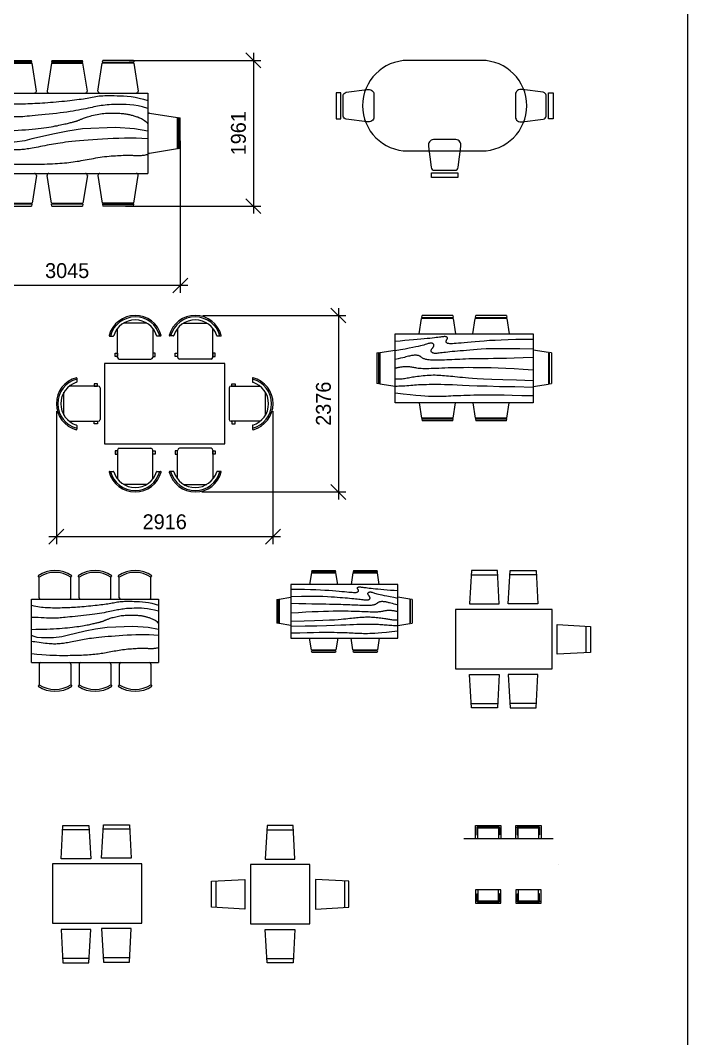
# Model space of a CAD drawing. Header units: millimetres. Extents: x 3103 to 179340, y -10977 to 70536.
# Drawn here: x 52742 to 61722, y 31277 to 44989 of the extents above; entities that cross this region are included whole.
import ezdxf

# ---------------------------------------------------------------- set-up
doc = ezdxf.new("R2010")
doc.units = ezdxf.units.MM
doc.header["$LTSCALE"] = 0.5
doc.layers.add('MEBEL', color=1, linetype='Continuous')
doc.styles.add('WROMLATS', font='wromlats.shx', dxfattribs={"bigfont": 'bigfont.shx'})
doc.dimstyles.new('juka', dxfattribs={"dimscale": 100, "dimtxt": 2, "dimasz": 2, "dimexe": 1, "dimexo": 1, "dimgap": 1, "dimtad": 1, "dimtoh": 1, "dimdec": 0, "dimzin": 0, "dimdsep": 46, "dimtxsty": 'WROMLATS', "dimblk": 'OBLIQUE', "dimcen": -3, "dimdle": 1, "dimclrd": 256, "dimclre": 256, "dimclrt": 256, "dimadec": 0, "dimazin": 0, "dimtfac": 1, "dimtdec": 0, "dimtix": 1, "dimtmove": 2, "dimatfit": 3, "dimldrblk": 'ORIGIN2', "dimfxl": 1, "dimtvp": 2.5, "dimtolj": 1, "dimtzin": 0, "dimarcsym": 0})

# ---------------------------------------------------------------- blocks, each defined once
blk = doc.blocks.new('Dining Set - 36 x 72 in.')
at = {"layer": 'MEBEL', "linetype": 'Continuous'}
for p, q in [((-22, 27.5), (-22.1562, 26.50042)), ((-22, 27.5), (-6, 27.5)), ((-5.8437, 26.49966), (-6, 27.5)), ((6, 27.5), (5.8438, 26.50042)), ((6, 27.5), (22, 27.5)), ((22.1563, 26.49966), (22, 27.5)), ((-22.2343, 26.00059), (-23.4847, 17.99762)), ((-22.2304, 26), (-5.7608, 26)), ((-5.8416, 26.5), (-22.1534, 26.5)), ((-4.5152, 17.99762), (-5.7655, 25.99926)), ((5.7657, 26.00059), (4.5153, 17.99762)), ((5.7696, 26), (22.2392, 26)), ((22.1584, 26.5), (5.8466, 26.5)), ((23.4848, 17.99762), (22.2345, 25.99926)), ((36, 18), (-36, 18)), ((-36, 18), (-36, -18)), ((36, -18), (36, 18)), ((-45.5, 8), (-44.5004, 8.15617)), ((-45.5, 8), (-45.5, -8)), ((-44.5, -8.15843), (-44.5, 8.15338)), ((-44.0006, 8.23428), (-35.9976, 9.48474)), ((-44, 8.23041), (-44, -8.23915)), ((44.0006, 8.23428), (35.9976, 9.48474)), ((44, 8.23041), (44, -8.23915)), ((44.5, -8.15843), (44.5, 8.15338)), ((45.5, 8), (44.5005, 8.15617)), ((45.5, 8), (45.5, -8)), ((-44.4997, -8.15631), (-45.5, -8)), ((-35.9976, -9.48476), (-43.9993, -8.2345)), ((35.9976, -9.48476), (43.9993, -8.2345)), ((44.4997, -8.15631), (45.5, -8)), ((-36, -18), (36, -18)), ((-22.2343, -26.0006), (-23.4847, -17.99762)), ((-4.5152, -17.99762), (-5.7655, -25.99928)), ((5.7657, -26.0006), (4.5153, -17.99762)), ((23.4848, -17.99762), (22.2345, -25.99928)), ((-22.2304, -26), (-5.7608, -26)), ((-22, -27.5), (-22.1562, -26.50044)), ((-5.8416, -26.5), (-22.1534, -26.5)), ((-5.8437, -26.49967), (-6, -27.5)), ((5.7696, -26), (22.2392, -26)), ((6, -27.5), (5.8438, -26.50044)), ((22.1584, -26.5), (5.8466, -26.5)), ((22.1563, -26.49967), (22, -27.5)), ((-22, -27.5), (-6, -27.5)), ((6, -27.5), (22, -27.5))]:
    blk.add_line(p, q, dxfattribs=at)
for points in [[(-36, 15), (-31.1772, 14.97754), (-26.8079, 14.91406), (-22.8538, 14.81543), (-19.276, 14.6875), (-16.0362, 14.53613), (-13.0957, 14.36718), (-10.4159, 14.18652), (-7.9583, 14), (-5.6904, 13.81315), (-3.6035, 13.63021), (-1.6954, 13.45508), (0.0365, 13.29166), (1.5945, 13.14388), (2.9811, 13.01562), (4.1988, 12.9108), (5.25, 12.83333), (6.1393, 12.78613), (6.8802, 12.76823), (7.4883, 12.77767), (7.9792, 12.8125), (8.3685, 12.87077), (8.6719, 12.95052), (8.9049, 13.0498), (9.0833, 13.16666), (9.2205, 13.29899), (9.3216, 13.44401), (9.3895, 13.59879), (9.4271, 13.76041), (9.4373, 13.92594), (9.4232, 14.09245), (9.3875, 14.257), (9.3333, 14.41666), (9.2638, 14.56917), (9.1836, 14.71484), (9.0975, 14.85465), (9.0104, 14.98958), (8.9272, 15.1206), (8.8529, 15.2487), (8.7922, 15.37483), (8.75, 15.5), (8.7305, 15.62467), (8.7344, 15.74739), (8.7617, 15.86621), (8.8125, 15.97916), (8.8867, 16.08431), (8.9844, 16.17968), (9.1055, 16.26334), (9.25, 16.33333), (9.4189, 16.38802), (9.6172, 16.42708), (9.8506, 16.45052), (10.125, 16.45833), (10.4463, 16.45052), (10.8203, 16.42708), (11.2529, 16.38802), (11.75, 16.33333), (12.3184, 16.26318), (12.9694, 16.17838), (13.7151, 16.07991), (14.5677, 15.96875), (15.5395, 15.84586), (16.6426, 15.71224), (17.8893, 15.56884), (19.2917, 15.41666), (20.859, 15.25667), (22.5879, 15.08984), (24.4721, 14.91715), (26.5052, 14.73958), (28.6809, 14.5581), (30.9929, 14.3737), (33.4347, 14.18733), (36, 14)], [(-36, 10), (-28.9766, 10.14274), (-23.1725, 10.20442), (-18.4241, 10.19775), (-14.5677, 10.13541), (-11.4399, 10.03011), (-8.877, 9.89453), (-6.7154, 9.74137), (-4.7917, 9.58333), (-2.9698, 9.43082), (-1.2246, 9.28515), (0.4415, 9.14534), (2.026, 9.01041), (3.5266, 8.87939), (4.9408, 8.7513), (6.266, 8.62516), (7.5, 8.5), (8.6411, 8.37549), (9.6914, 8.2539), (10.6538, 8.13818), (11.5312, 8.03125), (12.3267, 7.93603), (13.043, 7.85547), (13.6831, 7.79248), (14.25, 7.75), (14.7471, 7.7303), (15.1797, 7.73307), (15.5537, 7.75732), (15.875, 7.80208), (16.1494, 7.86637), (16.3828, 7.94922), (16.5811, 8.04964), (16.75, 8.16666), (16.8944, 8.29915), (17.0143, 8.44531), (17.1089, 8.60319), (17.1771, 8.77083), (17.218, 8.94629), (17.2305, 9.1276), (17.2137, 9.31282), (17.1667, 9.5), (17.0895, 9.6875), (16.987, 9.875), (16.8649, 10.0625), (16.7292, 10.25), (16.5856, 10.4375), (16.4401, 10.625), (16.2985, 10.8125), (16.1667, 11), (16.05, 11.18733), (15.9518, 11.3737), (15.8752, 11.5581), (15.8229, 11.73958), (15.798, 11.91715), (15.8034, 12.08984), (15.842, 12.25667), (15.9167, 12.41666), (16.0295, 12.56836), (16.1784, 12.70833), (16.3605, 12.83268), (16.5729, 12.9375), (16.8127, 13.01888), (17.0768, 13.07291), (17.3625, 13.0957), (17.6667, 13.08333), (17.9894, 13.03312), (18.3418, 12.94726), (18.7382, 12.82918), (19.1927, 12.68229), (19.7195, 12.51001), (20.3327, 12.31575), (21.0465, 12.10294), (21.875, 11.875), (22.8357, 11.63354), (23.959, 11.37304), (25.2786, 11.08618), (26.8282, 10.76562), (28.6414, 10.40405), (30.752, 9.99414), (33.1936, 9.52856), (36, 9)], [(-36, 5.5), (-30.7157, 5.3348), (-26.069, 5.20963), (-21.9946, 5.11767), (-18.4271, 5.05208), (-15.3009, 5.00602), (-12.5508, 4.97265), (-10.1112, 4.94515), (-7.9167, 4.91666), (-5.909, 4.88167), (-4.0586, 4.83984), (-2.3429, 4.79215), (-0.7396, 4.73958), (0.7739, 4.6831), (2.22, 4.6237), (3.6213, 4.56233), (5, 4.5), (6.373, 4.43782), (7.7344, 4.3776), (9.0723, 4.32129), (10.375, 4.27083), (11.6309, 4.22819), (12.8281, 4.19531), (13.9551, 4.17415), (15, 4.16666), (15.954, 4.17448), (16.819, 4.19791), (17.6001, 4.23698), (18.3021, 4.29166), (18.9299, 4.36198), (19.4883, 4.44791), (19.9823, 4.54948), (20.4167, 4.66666), (20.7969, 4.79899), (21.1302, 4.94401), (21.4245, 5.09879), (21.6875, 5.26041), (21.9271, 5.42594), (22.1511, 5.59245), (22.3672, 5.757), (22.5834, 5.91666), (22.8065, 6.06868), (23.0404, 6.21093), (23.2879, 6.34147), (23.5521, 6.45833), (23.8358, 6.55957), (24.142, 6.64323), (24.4735, 6.70735), (24.8334, 6.75), (25.2235, 6.76969), (25.642, 6.76692), (26.0858, 6.74267), (26.5521, 6.69791), (27.0379, 6.63362), (27.5404, 6.55078), (28.0565, 6.45036), (28.5834, 6.33333), (29.1242, 6.19987), (29.7071, 6.04687), (30.3661, 5.87044), (31.1354, 5.66666), (32.0493, 5.43164), (33.142, 5.16146), (34.4475, 4.85221), (36, 4.5)], [(-36, -1), (-30.7915, -0.6591), (-26.0195, -0.38216), (-21.6519, -0.16284), (-17.6563, 0.00521), (-14.0005, 0.12833), (-10.6523, 0.21289), (-7.5796, 0.26522), (-4.75, 0.29166), (-2.134, 0.29793), (0.2878, 0.28711), (2.5317, 0.26163), (4.6146, 0.22396), (6.5529, 0.17651), (8.3633, 0.12174), (10.0623, 0.06209), (11.6667, 0), (13.1899, -0.06201), (14.6341, -0.1211), (15.9982, -0.17432), (17.2813, -0.21875), (18.4823, -0.25147), (19.6003, -0.26953), (20.6343, -0.27002), (21.5834, -0.25), (22.4481, -0.20768), (23.2357, -0.14584), (23.9549, -0.06836), (24.6146, 0.02083), (25.2235, 0.11784), (25.7904, 0.21875), (26.3241, 0.31966), (26.8334, 0.41666), (27.3265, 0.50618), (27.8099, 0.58593), (28.2894, 0.65397), (28.7709, 0.70833), (29.2601, 0.74707), (29.763, 0.76823), (30.2855, 0.76985), (30.8334, 0.75), (31.4088, 0.70784), (31.9994, 0.64713), (32.589, 0.57275), (33.1615, 0.48958), (33.7008, 0.4025), (34.1908, 0.3164), (34.6153, 0.23616), (34.9584, 0.16666), (35.2099, 0.11165), (35.3848, 0.07031), (35.504, 0.04069), (35.5886, 0.02083), (35.6594, 0.00879), (35.7377, 0.0026), (35.8442, 0.00032), (36, 0)], [(-36, -6.5), (-27.1843, -6.31267), (-20.084, -6.1263), (-14.469, -5.9419), (-10.1094, -5.76042), (-6.7752, -5.58285), (-4.2363, -5.41016), (-2.2629, -5.24333), (-0.625, -5.08334), (0.8708, -4.93099), (2.2715, -4.78646), (3.5872, -4.64974), (4.8281, -4.52084), (6.0046, -4.39974), (7.127, -4.28646), (8.2053, -4.18099), (9.25, -4.08334), (10.2705, -3.99382), (11.2734, -3.91407), (12.2647, -3.84603), (13.25, -3.79167), (14.2354, -3.75293), (15.2266, -3.73177), (16.2295, -3.73015), (17.25, -3.75), (18.2912, -3.79248), (19.3451, -3.85547), (20.4009, -3.93604), (21.4479, -4.03125), (22.4754, -4.13819), (23.4727, -4.25391), (24.4289, -4.37549), (25.3334, -4.5), (26.1785, -4.62492), (26.9694, -4.74935), (27.7145, -4.87281), (28.4219, -4.99479), (29.1, -5.11483), (29.7572, -5.23242), (30.4016, -5.34709), (31.0417, -5.45834), (31.6837, -5.56437), (32.3262, -5.65821), (32.9658, -5.73153), (33.599, -5.77604), (34.2224, -5.78345), (34.8327, -5.74545), (35.4264, -5.65373), (36, -5.5)], [(-36, -10), (-26.4022, -9.81299), (-18.4675, -9.62891), (-11.9839, -9.45069), (-6.7396, -9.28125), (-2.5226, -9.12354), (0.8789, -8.98047), (3.6769, -8.85498), (6.0833, -8.75), (8.2767, -8.66765), (10.3021, -8.60677), (12.1712, -8.56543), (13.8958, -8.54167), (15.4876, -8.53353), (16.9583, -8.53907), (18.3197, -8.55632), (19.5834, -8.58334), (20.7616, -8.61841), (21.8685, -8.66081), (22.9188, -8.71004), (23.9271, -8.76563), (24.9081, -8.82707), (25.8763, -8.89388), (26.8465, -8.96558), (27.8334, -9.04167), (28.8474, -9.12118), (29.8828, -9.20117), (30.93, -9.27824), (31.9792, -9.34896), (33.0205, -9.40991), (34.0443, -9.45768), (35.0407, -9.48885), (36, -9.5)], [(-36, -14.5), (-30.0881, -14.33513), (-25.0332, -14.21224), (-20.7312, -14.12647), (-17.0781, -14.07292), (-13.97, -14.04671), (-11.3027, -14.04297), (-8.9724, -14.05681), (-6.875, -14.08334), (-4.9224, -14.11833), (-3.0905, -14.16016), (-1.3709, -14.20785), (0.2448, -14.26042), (1.7647, -14.3169), (3.1973, -14.3763), (4.5507, -14.43767), (5.8333, -14.5), (7.0554, -14.5621), (8.235, -14.62175), (9.3922, -14.67652), (10.5469, -14.72396), (11.7192, -14.76164), (12.929, -14.78711), (14.1965, -14.79794), (15.5417, -14.79167), (16.9933, -14.76424), (18.6152, -14.70508), (20.4804, -14.60197), (22.6615, -14.44271), (25.2312, -14.21509), (28.2624, -13.9069), (31.8277, -13.50594), (36, -13)]]:
    blk.add_lwpolyline(points, dxfattribs=at)
blk = doc.blocks.new('OZ1385')
at = {"layer": 'MEBEL'}
for p, q in [((215, 866), (565, 866)), ((1085, 866), (735, 866)), ((1759, -179), (1759, 171)), ((215, -866), (565, -866)), ((1085, -866), (735, -866))]:
    blk.add_line(p, q, dxfattribs=at)
for points in [[(590, 474), (565, 924), (215, 924), (190, 474)], [(710, 474), (735, 924), (1085, 924), (1110, 474)], [(1300, -400), (1300, 400), (0, 400), (0, -400)], [(1367, 196), (1817, 171), (1817, -179), (1367, -204)], [(590, -474), (565, -924), (215, -924), (190, -474)], [(710, -474), (735, -924), (1085, -924), (1110, -474)]]:
    blk.add_lwpolyline(points, close=True, dxfattribs=at)
blk = doc.blocks.new('OZ8124')
at = {"layer": 'MEBEL'}
for p, q in [((-866, -165), (-866, -515)), ((866, -165), (866, -515)), ((-856, -710), (-856, -1060)), ((876, -710), (876, -1060))]:
    blk.add_line(p, q, dxfattribs=at)
for points in [[(-400, -1200), (400, -1200), (400, 0), (-400, 0)], [(-474, -540), (-924, -515), (-924, -165), (-474, -140)], [(474, -540), (924, -515), (924, -165), (474, -140)], [(-464, -1085), (-914, -1060), (-914, -710), (-464, -685)], [(484, -1085), (934, -1060), (934, -710), (484, -685)]]:
    blk.add_lwpolyline(points, close=True, dxfattribs=at)
blk = doc.blocks.new('OZ884')
at = {"layer": 'MEBEL'}
for p, q in [((-150, 886), (200, 886)), ((-841, 195), (-841, -155)), ((891, 195), (891, -155)), ((-150, -846), (200, -846))]:
    blk.add_line(p, q, dxfattribs=at)
for points in [[(225, 494), (200, 944), (-150, 944), (-175, 494)], [(-375, -380), (425, -380), (425, 420), (-375, 420)], [(-449, -180), (-899, -155), (-899, 195), (-449, 220)], [(499, -180), (949, -155), (949, 195), (499, 220)], [(225, -453), (200, -903), (-150, -903), (-175, -453)]]:
    blk.add_lwpolyline(points, close=True, dxfattribs=at)
blk = doc.blocks.new('ms_04')
at = {"layer": 'MEBEL', "linetype": 'Continuous', "lineweight": 0}
for p, q in [((631, 981), (627, 955)), ((631, 981), (1044, 981)), ((1048, 955), (1044, 981)), ((1316, 981), (1312, 955)), ((1316, 981), (1729, 981)), ((1733, 955), (1729, 981)), ((1997, 955), (2001, 981)), ((2414, 981), (2001, 981)), ((2414, 981), (2418, 955)), ((625, 942), (567, 568)), ((625, 942), (1050, 942)), ((1048, 955), (627, 955)), ((1109, 568), (1050, 942)), ((1310, 942), (1252, 568)), ((1310, 942), (1735, 942)), ((1733, 955), (1312, 955)), ((1794, 568), (1735, 942)), ((1936, 568), (1995, 942)), ((2420, 942), (1995, 942)), ((1997, 955), (2418, 955)), ((2420, 942), (2478, 568)), ((26, 210), (0, 206)), ((0, -206), (0, 206)), ((26, 211), (26, -210)), ((413, 271), (39, 213)), ((39, -212), (39, 213)), ((2632, 271), (3006, 213)), ((3006, -212), (3006, 213)), ((3019, 211), (3019, -210)), ((3019, 210), (3045, 206)), ((3045, -206), (3045, 206)), ((0, -206), (26, -210)), ((39, -212), (413, -271)), ((3006, -212), (2632, -271)), ((3045, -206), (3019, -210)), ((439, -542), (2606, -542)), ((625, -942), (567, -568)), ((1109, -568), (1050, -942)), ((1310, -942), (1252, -568)), ((1794, -568), (1735, -942)), ((1936, -568), (1995, -942)), ((2420, -942), (2478, -568)), ((625, -942), (1050, -942)), ((1048, -955), (627, -955)), ((631, -981), (627, -955)), ((1048, -955), (1044, -981)), ((1310, -942), (1735, -942)), ((1733, -955), (1312, -955)), ((1316, -981), (1312, -955)), ((1733, -955), (1729, -981)), ((2420, -942), (1995, -942)), ((1997, -955), (2418, -955)), ((1997, -955), (2001, -981)), ((2414, -981), (2418, -955)), ((631, -981), (1044, -981)), ((1316, -981), (1729, -981)), ((2414, -981), (2001, -981))]:
    blk.add_line(p, q, dxfattribs=at)
for points in [[(439, -542), (439, 542), (2606, 542), (2606, -542)], [(439, 439), (475, 430), (509, 423), (543, 417), (575, 412), (607, 408), (638, 405), (669, 403), (700, 401), (732, 399), (764, 398), (797, 398), (830, 397), (863, 397), (895, 397), (928, 398), (960, 398), (993, 399), (1025, 400), (1057, 402), (1089, 403), (1122, 405), (1155, 407), (1189, 409), (1224, 411), (1261, 414), (1298, 417), (1336, 420), (1374, 424), (1412, 427), (1450, 431), (1487, 434), (1523, 438), (1557, 442), (1591, 445), (1623, 449), (1654, 453), (1684, 457), (1712, 461), (1740, 465), (1766, 469), (1791, 474), (1815, 479), (1838, 483), (1861, 488), (1884, 492), (1907, 496), (1930, 499), (1953, 502), (1977, 504), (2002, 506), (2028, 507), (2056, 508), (2086, 508), (2119, 508), (2155, 507), (2194, 506), (2236, 505), (2282, 502), (2331, 499), (2383, 493), (2436, 485), (2492, 473), (2549, 458), (2606, 439)], [(2606, 335), (2538, 354), (2476, 367), (2418, 377), (2364, 383), (2315, 387), (2270, 388), (2228, 389), (2189, 388), (2154, 386), (2120, 385), (2089, 383), (2060, 381), (2032, 378), (2006, 375), (1980, 372), (1956, 368), (1931, 364), (1907, 359), (1882, 354), (1857, 348), (1831, 343), (1804, 337), (1775, 331), (1744, 325), (1712, 318), (1677, 312), (1640, 305), (1601, 299), (1561, 293), (1518, 286), (1473, 280), (1426, 274), (1378, 268), (1328, 263), (1278, 257), (1228, 252), (1180, 247), (1134, 243), (1090, 239), (1050, 235), (1014, 231), (982, 228), (952, 225), (924, 223), (896, 221), (868, 220), (839, 219), (807, 219), (773, 219), (736, 220), (695, 221), (651, 223), (603, 225), (552, 227), (497, 230), (439, 232)], [(439, 26), (509, 27), (576, 29), (640, 31), (699, 33), (756, 36), (811, 38), (862, 41), (912, 44), (960, 48), (1007, 52), (1051, 56), (1094, 60), (1134, 64), (1173, 69), (1209, 73), (1244, 78), (1276, 83), (1306, 88), (1335, 93), (1361, 98), (1386, 102), (1409, 107), (1432, 112), (1452, 116), (1472, 121), (1491, 125), (1509, 129), (1525, 133), (1541, 136), (1556, 140), (1569, 143), (1582, 146), (1593, 149), (1603, 152), (1613, 154), (1622, 157), (1630, 159), (1638, 162), (1646, 164), (1654, 167), (1661, 169), (1668, 172), (1676, 175), (1683, 178), (1691, 181), (1699, 184), (1707, 188), (1715, 191), (1724, 195), (1734, 199), (1744, 203), (1756, 208), (1768, 212), (1782, 217), (1798, 222), (1815, 227), (1834, 232), (1855, 237), (1877, 243), (1900, 248), (1924, 253), (1947, 257), (1971, 261), (1994, 264), (2016, 267), (2038, 269), (2059, 270), (2080, 271), (2100, 272), (2119, 272), (2139, 272), (2158, 271), (2177, 271), (2195, 270), (2213, 270), (2231, 269), (2248, 268), (2265, 267), (2281, 265), (2296, 263), (2310, 261), (2324, 259), (2337, 257), (2349, 254), (2362, 251), (2373, 248), (2385, 245), (2397, 242), (2409, 238), (2421, 235), (2434, 231), (2446, 227), (2459, 223), (2472, 219), (2485, 214), (2498, 209), (2511, 204), (2524, 198), (2538, 191), (2551, 182), (2565, 172), (2579, 160), (2593, 146), (2606, 129)], [(2606, 26), (2429, 59), (2171, 77), (1727, 59), (1531, 30), (1351, -6), (1048, -77), (953, -101), (813, -118), (672, -118), (611, -118), (532, -112), (482, -95), (439, -77)], [(2606, -77), (2527, -72), (2449, -68), (2370, -67), (2293, -67), (2217, -69), (2143, -72), (2071, -75), (2000, -79), (1932, -84), (1867, -88), (1804, -93), (1745, -98), (1689, -103), (1636, -108), (1587, -112), (1542, -117), (1501, -122), (1464, -127), (1430, -132), (1398, -136), (1368, -141), (1339, -146), (1310, -151), (1281, -157), (1252, -162), (1222, -168), (1192, -174), (1162, -180), (1133, -186), (1105, -191), (1078, -196), (1052, -201), (1028, -205), (1006, -209), (986, -212), (966, -215), (948, -217), (929, -219), (911, -221), (893, -222), (875, -223), (855, -223), (835, -224), (814, -223), (790, -222), (765, -221), (737, -219), (707, -216), (674, -212), (638, -208), (602, -203), (565, -198), (530, -193), (496, -189), (465, -184), (439, -181)], [(439, -387), (530, -396), (612, -403), (685, -408), (751, -412), (812, -415), (867, -416), (918, -417), (966, -418), (1012, -418), (1056, -417), (1099, -417), (1140, -417), (1179, -416), (1218, -415), (1255, -414), (1291, -412), (1326, -411), (1360, -409), (1393, -407), (1425, -405), (1456, -402), (1487, -400), (1517, -397), (1546, -393), (1574, -390), (1602, -386), (1630, -382), (1657, -378), (1684, -374), (1711, -369), (1738, -364), (1765, -359), (1792, -354), (1820, -348), (1848, -343), (1877, -338), (1906, -332), (1935, -327), (1965, -323), (1995, -318), (2025, -315), (2056, -311), (2086, -308), (2116, -306), (2145, -303), (2174, -302), (2201, -300), (2227, -299), (2251, -298), (2274, -297), (2296, -297), (2316, -296), (2335, -296), (2354, -296), (2371, -296), (2387, -297), (2402, -297), (2417, -298), (2431, -298), (2445, -299), (2458, -299), (2471, -299), (2484, -299), (2496, -299), (2509, -299), (2522, -298), (2535, -297), (2548, -296), (2562, -294), (2576, -291), (2591, -288), (2606, -284)]]:
    blk.add_lwpolyline(points, dxfattribs=at)
for centre, start, end in [((593, 568), 180, 270), ((1083, 568), 270, 0), ((1277, 568), 180, 270), ((1768, 568), 270, 0), ((1962, 568), 180, 270), ((2453, 568), 270, 0), ((413, 245), 0, 90), ((2632, 245), 90, 180), ((413, -245), 270, 0), ((2632, -245), 180, 270), ((593, -568), 90, 180), ((1083, -568), 0, 90), ((1277, -568), 90, 180), ((1768, -568), 0, 90), ((1962, -568), 90, 180), ((2453, -568), 0, 90)]:
    blk.add_arc(centre, 25.8, start, end, dxfattribs=at)
blk = doc.blocks.new('ms_05')
at = {"layer": 'MEBEL', "linetype": 'Continuous', "lineweight": 0}
for p, q in [((101, 724), (87, 744)), ((101, 447), (101, 724)), ((528, 724), (541, 744)), ((528, 447), (528, 724)), ((640, 724), (627, 744)), ((640, 447), (640, 724)), ((1067, 724), (1080, 744)), ((1067, 447), (1067, 724)), ((1179, 724), (1166, 744)), ((1179, 447), (1179, 724)), ((1606, 724), (1619, 744)), ((1606, 447), (1606, 724)), ((0, -427), (0, 427)), ((0, 427), (1707, 427)), ((1707, 427), (1707, -427)), ((0, 345), (29, 339)), ((29, 339), (56, 333)), ((56, 333), (82, 328)), ((82, 328), (107, 325)), ((107, 325), (132, 322)), ((132, 322), (157, 319)), ((157, 319), (181, 317)), ((181, 317), (206, 316)), ((206, 316), (231, 315)), ((231, 315), (256, 314)), ((256, 314), (282, 313)), ((282, 313), (308, 313)), ((308, 313), (334, 313)), ((334, 313), (360, 313)), ((360, 313), (385, 313)), ((385, 313), (411, 314)), ((411, 314), (436, 314)), ((436, 314), (461, 315)), ((461, 315), (486, 316)), ((486, 316), (512, 317)), ((512, 317), (538, 319)), ((538, 319), (564, 320)), ((564, 320), (591, 322)), ((591, 322), (618, 324)), ((618, 324), (647, 326)), ((647, 326), (676, 328)), ((676, 328), (706, 331)), ((706, 331), (736, 333)), ((736, 333), (766, 336)), ((766, 336), (796, 339)), ((796, 339), (825, 342)), ((825, 342), (853, 345)), ((853, 345), (881, 348)), ((881, 348), (907, 351)), ((907, 351), (933, 354)), ((933, 354), (957, 357)), ((957, 357), (980, 360)), ((980, 360), (1003, 363)), ((1003, 363), (1024, 366)), ((1024, 366), (1045, 370)), ((1045, 370), (1065, 373)), ((1065, 373), (1084, 377)), ((1084, 377), (1102, 380)), ((1117, 274), (1096, 270)), ((1102, 380), (1120, 384)), ((1137, 279), (1117, 274)), ((1120, 384), (1138, 387)), ((1156, 283), (1137, 279)), ((1138, 387), (1156, 390)), ((1156, 390), (1174, 393)), ((1175, 286), (1156, 283)), ((1174, 393), (1192, 395)), ((1194, 290), (1175, 286)), ((1192, 395), (1211, 397)), ((1214, 293), (1194, 290)), ((1211, 397), (1231, 398)), ((1234, 295), (1214, 293)), ((1231, 398), (1251, 399)), ((1255, 298), (1234, 295)), ((1251, 399), (1273, 400)), ((1277, 300), (1255, 298)), ((1273, 400), (1297, 400)), ((1300, 302), (1277, 300)), ((1297, 400), (1323, 400)), ((1324, 303), (1300, 302)), ((1323, 400), (1351, 399)), ((1350, 304), (1324, 303)), ((1379, 305), (1350, 304)), ((1351, 399), (1382, 398)), ((1409, 306), (1379, 305)), ((1382, 398), (1415, 397)), ((1442, 306), (1409, 306)), ((1415, 397), (1452, 396)), ((1478, 305), (1442, 306)), ((1452, 396), (1490, 393)), ((1516, 302), (1478, 305)), ((1490, 393), (1531, 388)), ((1558, 297), (1516, 302)), ((1531, 388), (1573, 382)), ((1604, 289), (1558, 297)), ((1573, 382), (1617, 373)), ((1653, 278), (1604, 289)), ((1617, 373), (1661, 361)), ((1707, 264), (1653, 278)), ((1661, 361), (1707, 345)), ((46, 181), (0, 183)), ((89, 179), (46, 181)), ((129, 177), (89, 179)), ((167, 175), (129, 177)), ((202, 174), (167, 175)), ((234, 173), (202, 174)), ((263, 173), (234, 173)), ((290, 172), (263, 173)), ((315, 173), (290, 172)), ((338, 173), (315, 173)), ((360, 174), (338, 173)), ((382, 176), (360, 174)), ((404, 178), (382, 176)), ((428, 180), (404, 178)), ((453, 182), (428, 180)), ((482, 185), (453, 182)), ((513, 188), (482, 185)), ((547, 191), (513, 188)), ((584, 195), (547, 191)), ((622, 199), (584, 195)), ((661, 203), (622, 199)), ((700, 207), (661, 203)), ((739, 211), (700, 207)), ((778, 216), (739, 211)), ((814, 221), (778, 216)), ((850, 225), (814, 221)), ((883, 230), (850, 225)), ((915, 235), (883, 230)), ((946, 240), (915, 235)), ((975, 246), (946, 240)), ((968, 136), (974, 138)), ((974, 138), (980, 140)), ((1002, 251), (975, 246)), ((980, 140), (986, 143)), ((986, 143), (992, 145)), ((992, 145), (998, 148)), ((998, 148), (1005, 151)), ((1028, 256), (1002, 251)), ((1005, 151), (1012, 154)), ((1012, 154), (1020, 157)), ((1020, 157), (1028, 160)), ((1052, 260), (1028, 256)), ((1028, 160), (1037, 164)), ((1037, 164), (1047, 167)), ((1047, 167), (1058, 171)), ((1075, 265), (1052, 260)), ((1058, 171), (1070, 175)), ((1070, 175), (1084, 179)), ((1096, 270), (1075, 265)), ((1084, 179), (1099, 183)), ((1099, 183), (1115, 187)), ((1115, 187), (1133, 191)), ((1133, 191), (1151, 195)), ((1151, 195), (1169, 199)), ((1169, 199), (1188, 202)), ((1188, 202), (1206, 206)), ((1206, 206), (1225, 208)), ((1225, 208), (1242, 210)), ((1242, 210), (1259, 212)), ((1259, 212), (1276, 213)), ((1276, 213), (1292, 213)), ((1292, 213), (1308, 214)), ((1308, 214), (1323, 214)), ((1323, 214), (1339, 214)), ((1339, 214), (1354, 214)), ((1354, 214), (1368, 213)), ((1368, 213), (1383, 213)), ((1383, 213), (1397, 212)), ((1397, 212), (1411, 212)), ((1411, 212), (1425, 211)), ((1425, 211), (1438, 210)), ((1438, 210), (1451, 209)), ((1451, 209), (1463, 207)), ((1463, 207), (1474, 206)), ((1474, 206), (1484, 204)), ((1484, 204), (1495, 202)), ((1495, 202), (1505, 200)), ((1505, 200), (1514, 198)), ((1514, 198), (1523, 195)), ((1523, 195), (1533, 193)), ((1533, 193), (1542, 190)), ((1542, 190), (1552, 188)), ((1552, 188), (1561, 185)), ((1561, 185), (1571, 182)), ((1571, 182), (1581, 179)), ((1581, 179), (1591, 176)), ((1591, 176), (1601, 172)), ((1601, 172), (1611, 169)), ((1611, 169), (1621, 165)), ((1621, 165), (1632, 160)), ((1632, 160), (1642, 156)), ((1642, 156), (1653, 150)), ((1653, 150), (1663, 143)), ((1663, 143), (1674, 135)), ((0, 20), (56, 22)), ((56, 22), (108, 23)), ((108, 23), (158, 24)), ((158, 24), (205, 26)), ((205, 26), (250, 28)), ((250, 28), (293, 30)), ((293, 30), (334, 32)), ((334, 32), (373, 35)), ((373, 35), (411, 38)), ((411, 38), (447, 41)), ((447, 41), (482, 44)), ((482, 44), (516, 47)), ((516, 47), (548, 50)), ((548, 50), (578, 54)), ((578, 54), (607, 58)), ((607, 58), (634, 61)), ((634, 61), (659, 65)), ((659, 65), (683, 69)), ((683, 69), (705, 73)), ((705, 73), (726, 77)), ((860, 23), (719, -5)), ((726, 77), (746, 81)), ((746, 81), (764, 84)), ((764, 84), (782, 88)), ((782, 88), (798, 92)), ((798, 92), (814, 95)), ((814, 95), (829, 98)), ((829, 98), (843, 102)), ((843, 102), (856, 104)), ((856, 104), (868, 107)), ((1015, 47), (860, 23)), ((868, 107), (879, 110)), ((879, 110), (890, 113)), ((890, 113), (900, 115)), ((900, 115), (909, 117)), ((909, 117), (917, 119)), ((917, 119), (925, 121)), ((925, 121), (932, 123)), ((932, 123), (938, 125)), ((938, 125), (945, 127)), ((945, 127), (951, 129)), ((951, 129), (957, 131)), ((957, 131), (962, 133)), ((962, 133), (968, 136)), ((1364, 61), (1015, 47)), ((1567, 47), (1364, 61)), ((1707, 20), (1567, 47)), ((1674, 135), (1685, 126)), ((1685, 126), (1696, 115)), ((1696, 115), (1707, 102)), ((34, -74), (0, -61)), ((73, -88), (34, -74)), ((135, -93), (73, -88)), ((184, -93), (135, -93)), ((294, -93), (184, -93)), ((405, -79), (294, -93)), ((480, -61), (405, -79)), ((719, -5), (480, -61)), ((617, -132), (593, -137)), ((640, -128), (617, -132)), ((663, -123), (640, -128)), ((686, -119), (663, -123)), ((709, -115), (686, -119)), ((732, -111), (709, -115)), ((755, -107), (732, -111)), ((781, -104), (755, -107)), ((807, -100), (781, -104)), ((837, -96), (807, -100)), ((869, -92), (837, -96)), ((904, -89), (869, -92)), ((943, -85), (904, -89)), ((984, -81), (943, -85)), ((1028, -77), (984, -81)), ((1075, -73), (1028, -77)), ((1124, -69), (1075, -73)), ((1176, -66), (1124, -69)), ((1229, -62), (1176, -66)), ((1285, -59), (1229, -62)), ((1342, -56), (1285, -59)), ((1401, -54), (1342, -56)), ((1460, -53), (1401, -54)), ((1521, -53), (1460, -53)), ((1583, -54), (1521, -53)), ((1645, -57), (1583, -54)), ((1707, -61), (1645, -57)), ((21, -145), (0, -142)), ((45, -148), (21, -145)), ((72, -152), (45, -148)), ((100, -156), (72, -152)), ((128, -160), (100, -156)), ((157, -164), (128, -160)), ((185, -167), (157, -164)), ((211, -170), (185, -167)), ((235, -172), (211, -170)), ((257, -174), (235, -172)), ((277, -175), (257, -174)), ((295, -176), (277, -175)), ((312, -176), (295, -176)), ((328, -176), (312, -176)), ((343, -175), (328, -176)), ((358, -175), (343, -175)), ((372, -174), (358, -175)), ((386, -172), (372, -174)), ((401, -171), (386, -172)), ((415, -169), (401, -171)), ((431, -167), (415, -169)), ((447, -165), (431, -167)), ((464, -162), (447, -165)), ((483, -158), (464, -162)), ((503, -155), (483, -158)), ((524, -151), (503, -155)), ((547, -146), (524, -151)), ((570, -142), (547, -146)), ((593, -137), (570, -142)), ((1066, -278), (1088, -274)), ((1088, -274), (1110, -270)), ((1110, -270), (1133, -266)), ((1133, -266), (1155, -262)), ((1155, -262), (1178, -258)), ((1178, -258), (1202, -254)), ((1202, -254), (1225, -251)), ((1225, -251), (1249, -248)), ((1249, -248), (1273, -245)), ((1273, -245), (1297, -243)), ((1297, -243), (1321, -241)), ((1321, -241), (1344, -239)), ((1344, -239), (1366, -237)), ((1366, -237), (1388, -236)), ((1388, -236), (1408, -235)), ((1408, -235), (1427, -234)), ((1427, -234), (1445, -234)), ((1445, -234), (1462, -234)), ((1462, -234), (1478, -233)), ((1478, -233), (1494, -233)), ((1494, -233), (1508, -233)), ((1508, -233), (1521, -233)), ((1521, -233), (1534, -234)), ((1534, -234), (1546, -234)), ((1546, -234), (1558, -234)), ((1558, -234), (1569, -235)), ((1569, -235), (1580, -235)), ((1580, -235), (1590, -235)), ((1590, -235), (1600, -236)), ((1600, -236), (1610, -236)), ((1610, -236), (1620, -236)), ((1620, -236), (1630, -235)), ((1630, -235), (1640, -235)), ((1640, -235), (1650, -234)), ((1650, -234), (1661, -233)), ((1661, -233), (1672, -231)), ((1672, -231), (1683, -229)), ((1683, -229), (1695, -227)), ((1695, -227), (1707, -224)), ((0, -305), (72, -312)), ((72, -312), (136, -317)), ((136, -317), (194, -322)), ((194, -322), (246, -325)), ((246, -325), (294, -327)), ((294, -327), (337, -328)), ((337, -328), (377, -329)), ((377, -329), (415, -329)), ((415, -329), (451, -329)), ((451, -329), (486, -329)), ((486, -329), (520, -328)), ((520, -328), (552, -328)), ((552, -328), (583, -327)), ((583, -327), (613, -327)), ((613, -327), (642, -326)), ((642, -326), (671, -325)), ((671, -325), (698, -323)), ((698, -323), (725, -322)), ((725, -322), (751, -320)), ((751, -320), (777, -319)), ((777, -319), (801, -317)), ((801, -317), (825, -315)), ((825, -315), (849, -312)), ((849, -312), (872, -310)), ((872, -310), (894, -307)), ((894, -307), (916, -304)), ((916, -304), (938, -301)), ((938, -301), (959, -298)), ((959, -298), (980, -294)), ((980, -294), (1002, -290)), ((1002, -290), (1023, -287)), ((1023, -287), (1044, -283)), ((1044, -283), (1066, -278)), ((0, -427), (1707, -427)), ((101, -447), (101, -724)), ((528, -447), (528, -724)), ((640, -447), (640, -724)), ((1067, -447), (1067, -724)), ((1179, -447), (1179, -724)), ((1606, -447), (1606, -724)), ((101, -724), (87, -744)), ((528, -724), (541, -744)), ((640, -724), (627, -744)), ((1067, -724), (1080, -744)), ((1179, -724), (1166, -744)), ((1606, -724), (1619, -744))]:
    blk.add_line(p, q, dxfattribs=at)
for centre, radius, start, end in [((314, 408), 405, 55.9619, 124.0381), ((314, 408), 381, 55.9619, 124.0381), ((853, 408), 405, 55.9619, 124.0381), ((853, 408), 381, 55.9619, 124.0381), ((1393, 408), 405, 55.9619, 124.0381), ((1393, 408), 381, 55.9619, 124.0381), ((121, 447), 20.3, 180, 270), ((507, 447), 20.3, 270, 0), ((660, 447), 20.3, 180, 270), ((1046, 447), 20.3, 270, 0), ((1200, 447), 20.3, 180, 270), ((1586, 447), 20.3, 270, 0), ((121, -447), 20.3, 90, 180), ((507, -447), 20.3, 0, 90), ((660, -447), 20.3, 90, 180), ((1046, -447), 20.3, 0, 90), ((1200, -447), 20.3, 90, 180), ((1586, -447), 20.3, 0, 90), ((314, -408), 405, 235.9619, 304.0381), ((314, -408), 381, 235.9619, 304.0381), ((853, -408), 405, 235.9619, 304.0381), ((853, -408), 381, 235.9619, 304.0381), ((1393, -408), 405, 235.9619, 304.0381), ((1393, -408), 381, 235.9619, 304.0381)]:
    blk.add_arc(centre, radius, start, end, dxfattribs=at)
blk = doc.blocks.new('ms_06')
at = {"layer": 'MEBEL', "linetype": 'Continuous', "lineweight": 0}
for p, q in [((603, 684), (607, 710)), ((1020, 710), (607, 710)), ((1020, 710), (1024, 684)), ((1326, 684), (1330, 710)), ((1743, 710), (1330, 710)), ((1743, 710), (1747, 684)), ((568, 465), (601, 671)), ((1026, 671), (601, 671)), ((603, 684), (1024, 684)), ((1026, 671), (1058, 465)), ((1291, 465), (1324, 671)), ((1749, 671), (1323, 671)), ((1325, 684), (1747, 684)), ((1749, 671), (1781, 465)), ((245, -465), (245, 465)), ((245, 465), (2104, 465)), ((2104, 465), (2104, -465)), ((0, 207), (26, 211)), ((0, 207), (0, -207)), ((26, -211), (26, 210)), ((39, 212), (245, 245)), ((39, 212), (39, -213)), ((2311, 212), (2104, 245)), ((2311, 212), (2311, -213)), ((2323, -211), (2323, 210)), ((2349, 206), (2324, 210)), ((2349, 206), (2349, -207)), ((26, -211), (0, -207)), ((245, -245), (39, -213)), ((2104, -245), (2311, -213)), ((2323, -211), (2349, -207)), ((2104, -465), (245, -465)), ((568, -465), (601, -671)), ((1026, -671), (1058, -465)), ((1291, -465), (1324, -671)), ((1749, -671), (1781, -465)), ((1026, -671), (601, -671)), ((603, -684), (1024, -684)), ((603, -684), (607, -710)), ((1020, -710), (1024, -684)), ((1749, -671), (1323, -671)), ((1325, -684), (1747, -684)), ((1326, -684), (1330, -710)), ((1743, -710), (1747, -684)), ((1020, -710), (607, -710)), ((1743, -710), (1330, -710))]:
    blk.add_line(p, q, dxfattribs=at)
for points in [[(2104, 387), (1980, 387), (1867, 385), (1765, 382), (1672, 379), (1589, 375), (1513, 371), (1444, 366), (1380, 361), (1322, 357), (1268, 352), (1218, 347), (1174, 343), (1134, 339), (1098, 336), (1066, 333), (1039, 331), (1016, 330), (997, 330), (981, 330), (969, 331), (959, 332), (951, 334), (945, 337), (940, 340), (937, 343), (934, 347), (932, 351), (931, 355), (931, 359), (931, 364), (932, 368), (934, 372), (936, 376), (938, 380), (940, 383), (942, 387), (944, 390), (946, 394), (948, 397), (949, 400), (949, 403), (949, 406), (948, 410), (947, 412), (945, 415), (943, 418), (940, 420), (936, 422), (932, 423), (926, 424), (920, 425), (913, 425), (905, 425), (895, 424), (884, 423), (871, 422), (857, 420), (840, 418), (821, 415), (799, 412), (773, 409), (745, 406), (713, 402), (677, 398), (636, 394), (592, 389), (543, 385), (490, 380), (434, 376), (375, 371), (312, 366), (245, 361)], [(2104, 258), (1923, 262), (1773, 263), (1650, 263), (1551, 262), (1470, 259), (1404, 255), (1348, 251), (1298, 247), (1251, 243), (1206, 240), (1163, 236), (1122, 233), (1084, 229), (1047, 226), (1013, 223), (981, 219), (952, 216), (924, 213), (900, 210), (877, 207), (856, 205), (838, 203), (821, 201), (807, 200), (794, 199), (783, 200), (773, 200), (765, 201), (758, 203), (752, 205), (747, 208), (742, 211), (739, 214), (735, 218), (733, 222), (731, 226), (730, 231), (730, 236), (730, 240), (731, 245), (733, 250), (736, 255), (739, 260), (743, 265), (746, 269), (750, 274), (754, 279), (757, 284), (760, 289), (763, 294), (765, 298), (766, 303), (767, 308), (767, 312), (766, 316), (764, 320), (761, 324), (757, 328), (752, 331), (747, 334), (741, 336), (734, 337), (726, 338), (719, 338), (710, 336), (701, 334), (691, 331), (679, 327), (666, 323), (650, 318), (631, 312), (610, 306), (585, 300), (556, 294), (522, 286), (482, 278), (435, 268), (381, 258), (318, 246), (245, 232)], [(2104, 142), (1968, 138), (1848, 134), (1742, 132), (1650, 130), (1570, 129), (1499, 128), (1436, 128), (1379, 127), (1327, 126), (1279, 125), (1235, 124), (1194, 122), (1155, 121), (1117, 119), (1081, 118), (1046, 116), (1010, 114), (975, 113), (940, 111), (907, 110), (874, 109), (843, 108), (814, 108), (787, 107), (763, 108), (740, 108), (720, 109), (702, 111), (686, 113), (672, 115), (659, 117), (648, 120), (638, 124), (629, 128), (622, 132), (615, 136), (609, 140), (603, 144), (597, 149), (592, 153), (586, 157), (580, 160), (573, 164), (567, 167), (559, 169), (551, 171), (543, 173), (534, 174), (523, 175), (513, 175), (501, 174), (489, 173), (477, 171), (464, 169), (450, 166), (437, 163), (423, 160), (408, 156), (391, 151), (371, 146), (347, 140), (319, 133), (285, 125), (245, 116)], [(2104, -26), (1970, -17), (1846, -10), (1734, -4), (1630, 0), (1536, 3), (1450, 5), (1370, 7), (1297, 7), (1230, 8), (1167, 7), (1109, 7), (1056, 6), (1005, 4), (959, 3), (915, 2), (873, 0), (834, -2), (797, -3), (762, -5), (729, -6), (698, -7), (669, -7), (642, -7), (617, -7), (595, -5), (575, -4), (556, -2), (539, 0), (523, 3), (509, 6), (495, 8), (482, 11), (469, 13), (457, 15), (444, 17), (432, 18), (419, 19), (406, 20), (393, 20), (379, 19), (364, 18), (349, 17), (333, 15), (319, 13), (305, 10), (292, 8), (281, 6), (272, 4), (266, 3), (261, 2), (258, 1), (256, 0), (254, 0), (252, 0), (249, 0), (245, 0)], [(2104, -168), (1876, -163), (1693, -158), (1548, -153), (1436, -149), (1350, -144), (1284, -140), (1233, -135), (1191, -131), (1152, -127), (1116, -124), (1082, -120), (1050, -117), (1020, -114), (991, -111), (963, -108), (936, -106), (910, -103), (884, -101), (858, -99), (833, -98), (807, -97), (782, -96), (756, -96), (729, -97), (702, -98), (675, -100), (648, -102), (621, -104), (594, -107), (569, -110), (544, -113), (521, -116), (499, -119), (478, -123), (459, -126), (441, -129), (423, -132), (406, -135), (390, -138), (373, -141), (357, -144), (340, -146), (324, -148), (307, -149), (291, -149), (275, -148), (260, -146), (245, -142)], [(2104, -258), (1856, -253), (1651, -249), (1484, -244), (1349, -240), (1240, -236), (1152, -232), (1080, -229), (1018, -226), (961, -224), (909, -222), (860, -221), (816, -221), (775, -220), (737, -221), (702, -221), (669, -222), (639, -223), (610, -224), (583, -225), (557, -226), (532, -228), (507, -230), (482, -232), (456, -234), (430, -236), (403, -238), (376, -240), (349, -241), (322, -243), (296, -244), (270, -245), (245, -245)], [(2104, -374), (1951, -370), (1821, -367), (1710, -365), (1616, -363), (1535, -363), (1466, -363), (1406, -363), (1352, -364), (1302, -365), (1254, -366), (1210, -367), (1168, -368), (1129, -370), (1092, -371), (1057, -373), (1024, -374), (993, -376), (962, -378), (932, -379), (902, -380), (872, -381), (841, -382), (808, -382), (773, -382), (736, -381), (694, -380), (646, -377), (590, -373), (523, -367), (445, -359), (353, -349), (245, -336)]]:
    blk.add_lwpolyline(points, dxfattribs=at)
blk = doc.blocks.new('ms_09')
at = {"layer": 'MEBEL', "linetype": 'Continuous', "lineweight": 0, "ltscale": 600}
for p, q in [((823, 624), (823, 1013)), ((1212, 1086), (906, 1086)), ((1296, 1013), (1296, 624)), ((1632, 1013), (1632, 624)), ((1716, 1086), (2023, 1086)), ((2106, 624), (2106, 1013)), ((716, 911), (766, 911)), ((1353, 912), (1403, 912)), ((1576, 912), (1526, 912)), ((2213, 911), (2163, 911)), ((847, 599), (1272, 599)), ((2081, 599), (1657, 599)), ((277, 343), (277, 293)), ((2639, 343), (2639, 293)), ((102, -153), (102, 153)), ((564, 236), (175, 236)), ((588, 212), (588, -213)), ((2327, 212), (2327, -213)), ((2352, 236), (2741, 236)), ((2814, -153), (2813, 153)), ((175, -237), (564, -237)), ((2741, -237), (2352, -237)), ((276, -294), (276, -344)), ((2640, -294), (2640, -344)), ((823, -625), (823, -1014)), ((847, -601), (1272, -601)), ((1296, -1014), (1296, -625)), ((1632, -1014), (1632, -625)), ((2081, -601), (1657, -601)), ((2106, -625), (2106, -1014)), ((716, -912), (766, -912)), ((1353, -913), (1403, -913)), ((1576, -913), (1526, -913)), ((2213, -912), (2163, -912)), ((1212, -1087), (906, -1087)), ((1716, -1087), (2023, -1087))]:
    blk.add_line(p, q, dxfattribs=at)
for points in [[(790, 679), (823, 679), (823, 633), (790, 633)], [(1329, 679), (1296, 679), (1296, 633), (1329, 633)], [(1599, 679), (1632, 679), (1632, 633), (1599, 633)], [(2139, 679), (2106, 679), (2106, 633), (2139, 633)], [(509, 269), (509, 236), (554, 236), (554, 269)], [(2407, 269), (2407, 236), (2361, 236), (2361, 269)], [(509, -270), (509, -237), (554, -237), (554, -270)], [(2407, -270), (2407, -237), (2361, -237), (2361, -270)], [(790, -680), (823, -680), (823, -634), (790, -634)], [(1329, -680), (1296, -680), (1296, -634), (1329, -634)], [(1599, -680), (1632, -680), (1632, -634), (1599, -634)], [(2139, -680), (2106, -680), (2106, -634), (2139, -634)]]:
    blk.add_lwpolyline(points, close=True, dxfattribs=at)
at = {"layer": 'MEBEL', "linetype": 'Continuous', "lineweight": 0}
blk.add_lwpolyline([(2267, -541), (2267, 539), (648, 539), (648, -541)], close=True, dxfattribs=at)
at = {"layer": 'MEBEL', "linetype": 'Continuous', "lineweight": 0, "ltscale": 600}
for centre, radius, start, end in [((1060, 826), 362, 14.9894, 165.1942), ((1060, 826), 342, 14.5693, 165.6142), ((1060, 826), 302, 17.3882, 162.7953), ((1869, 826), 362, 14.8058, 165.0106), ((1869, 826), 342, 14.3858, 165.4307), ((1869, 826), 302, 17.2047, 162.6118), ((716, 917), 6, 165.1942, 270.0918), ((766, 917), 6, 270.0918, 342.7953), ((1353, 918), 6, 197.3882, 270.0918), ((1403, 918), 6, 270.0918, 14.9894), ((1526, 918), 6, 165.0106, 269.9082), ((1576, 918), 6, 269.9082, 342.6118), ((2163, 917), 6, 197.2047, 269.9082), ((2213, 917), 6, 269.9082, 14.8058), ((847, 624), 24.6, 180, 270), ((1272, 624), 24.6, 270, 0), ((1657, 624), 24.6, 180, 270), ((2081, 624), 24.6, 270, 0), ((362, -1), 362, 104.8058, 255.0106), ((362, -1), 342, 104.3858, 255.4307), ((362, -1), 302, 107.2047, 252.6118), ((271, 343), 6, 359.9082, 104.8058), ((271, 293), 6, 287.2047, 359.9082), ((2645, 343), 6, 75.1942, 180.0918), ((2554, -1), 342, 284.5693, 75.6142), ((2645, 293), 6, 180.0918, 252.7953), ((2554, -1), 302, 287.3882, 72.7953), ((2554, -1), 362, 284.9894, 75.1942), ((564, 212), 24.6, 0, 90), ((2352, 212), 24.6, 90, 180), ((564, -213), 24.6, 270, 0), ((2352, -213), 24.6, 180, 270), ((270, -344), 6, 255.0106, 359.9082), ((270, -294), 6, 359.9082, 72.6118), ((2646, -294), 6, 107.3882, 180.0918), ((2646, -344), 6, 180.0918, 284.9894), ((847, -625), 24.6, 90, 180), ((1272, -625), 24.6, 0, 90), ((1657, -625), 24.6, 90, 180), ((2081, -625), 24.6, 0, 90), ((716, -918), 6, 89.9082, 194.8058), ((1060, -827), 362, 194.8058, 345.0106), ((1060, -827), 342, 194.3858, 345.4307), ((766, -918), 6, 17.2047, 89.9082), ((1060, -827), 302, 197.2047, 342.6118), ((1353, -919), 6, 89.9082, 162.6118), ((1403, -919), 6, 345.0106, 89.9082), ((1526, -919), 6, 90.0918, 194.9894), ((1869, -827), 362, 194.9894, 345.1942), ((1869, -827), 342, 194.5693, 345.6142), ((1576, -919), 6, 17.3882, 90.0918), ((1869, -827), 302, 197.3882, 342.7953), ((2163, -918), 6, 90.0918, 162.7953), ((2213, -918), 6, 345.1942, 90.0918)]:
    blk.add_arc(centre, radius, start, end, dxfattribs=at)
blk = doc.blocks.new('st i stul 4')
at = {"layer": 'MEBEL', "ltscale": 5}
for p, q in [((173, 153), (173, 53)), ((181, 161), (468, 163)), ((477, 154), (477, 54)), ((714, 153), (714, 53)), ((722, 161), (1009, 163)), ((1017, 154), (1017, 54)), ((1199, 0), (0, 0)), ((173, 53), (188, 53)), ((477, 54), (463, 54)), ((714, 53), (728, 53)), ((1017, 54), (1003, 54)), ((1269, -345), (1269, -345)), ((173, -840), (173, -740)), ((173, -740), (188, -740)), ((477, -742), (463, -742)), ((477, -842), (477, -742)), ((714, -840), (714, -740)), ((714, -740), (728, -740)), ((1017, -742), (1003, -742)), ((1017, -842), (1017, -742)), ((181, -848), (468, -850)), ((722, -848), (1009, -850))]:
    blk.add_line(p, q, dxfattribs=at)
for points in [[(498, 179), (498, 0), (156, 0), (156, 179)], [(188, 0), (188, 148), (463, 148), (463, 0)], [(1039, 179), (1039, 0), (697, 0), (697, 179)], [(728, 0), (728, 148), (1003, 148), (1003, 0)], [(728, 0), (728, 148), (1003, 148), (1003, 0)], [(498, -866), (498, -687), (156, -687), (156, -866)], [(188, -687), (188, -836), (463, -836), (463, -687)], [(188, -687), (188, -836), (463, -836), (463, -687)], [(1039, -866), (1039, -687), (697, -687), (697, -866)], [(728, -687), (728, -836), (1003, -836), (1003, -687)], [(728, -687), (728, -836), (1003, -836), (1003, -687)], [(728, -687), (728, -836), (1003, -836), (1003, -687)]]:
    blk.add_lwpolyline(points, close=True, dxfattribs=at)
for centre in [(181, 153), (468, 154), (722, 153), (1009, 154), (181, -840), (468, -842), (722, -840), (1009, -842)]:
    blk.add_circle(centre, 8.15, dxfattribs=at)
blk = doc.blocks.new('_Oblique')
at = {"color": 0, "lineweight": -2}
blk.add_line((-0.5, -0.5), (0.5, 0.5), dxfattribs=at)
blk = doc.blocks.new('*D834')
at = {"layer": 'Defpoints', "color": 0, "transparency": 16777216}
for p in [(54107, 44450), (54057, 42488), (55878, 42488)]:
    blk.add_point(p, dxfattribs=at)
at = {"layer": 'MEBEL', "lineweight": -2, "transparency": 16777216}
for p, q in [((54207, 44450), (55978, 44450)), ((55878, 44550), (55878, 42388)), ((54157, 42488), (55978, 42488))]:
    blk.add_line(p, q, dxfattribs=at)
at = {"layer": 'MEBEL', "lineweight": -2, "transparency": 16777216, "xscale": 200, "yscale": 200, "zscale": 200}
for p, rotation in [((55878, 44450), 90), ((55878, 42488), 270)]:
    blk.add_blockref('_Oblique', p, dxfattribs=dict(at, rotation=rotation))
at = {"layer": 'MEBEL', "transparency": 16777216, "insert": (55678, 43469), "char_height": 200, "attachment_point": 5, "rotation": 90, "style": 'WROMLATS'}
blk.add_mtext('\\A1;1961', dxfattribs=at)
blk = doc.blocks.new('_Origin2')
at = {"color": 0, "linetype": 'ByBlock', "lineweight": -2}
blk.add_line((-0.5, 0), (-1, 0), dxfattribs=at)
for radius in [0.5, 0.25]:
    blk.add_circle((0, 0), radius, dxfattribs=at)
blk = doc.blocks.new('*D835')
at = {"layer": 'Defpoints', "color": 0, "transparency": 16777216}
for p in [(51850, 43469), (54895, 43469), (51850, 41418)]:
    blk.add_point(p, dxfattribs=at)
at = {"layer": 'MEBEL', "lineweight": -2, "transparency": 16777216}
for p, q in [((51850, 43369), (51850, 41318)), ((54895, 43369), (54895, 41318)), ((54995, 41418), (51750, 41418))]:
    blk.add_line(p, q, dxfattribs=at)
at = {"layer": 'MEBEL', "lineweight": -2, "transparency": 16777216, "xscale": 200, "yscale": 200, "zscale": 200, "rotation": 180}
blk.add_blockref('_Oblique', (51850, 41418), dxfattribs=at)
at = {"layer": 'MEBEL', "lineweight": -2, "transparency": 16777216, "xscale": 200, "yscale": 200, "zscale": 200}
blk.add_blockref('_Oblique', (54895, 41418), dxfattribs=at)
at = {"layer": 'MEBEL', "transparency": 16777216, "insert": (53372, 41618), "char_height": 200, "attachment_point": 5, "style": 'WROMLATS'}
blk.add_mtext('\\A1;3045', dxfattribs=at)
blk = doc.blocks.new('*D836')
at = {"layer": 'Defpoints', "color": 0, "transparency": 16777216}
for p in [(55096, 41015), (55083, 38639), (57022, 38639)]:
    blk.add_point(p, dxfattribs=at)
at = {"layer": 'MEBEL', "lineweight": -2, "transparency": 16777216}
for p, q in [((55196, 41015), (57122, 41015)), ((57022, 41115), (57022, 38539)), ((55183, 38639), (57122, 38639))]:
    blk.add_line(p, q, dxfattribs=at)
at = {"layer": 'MEBEL', "lineweight": -2, "transparency": 16777216, "xscale": 200, "yscale": 200, "zscale": 200}
for p, rotation in [((57022, 41015), 90), ((57022, 38639), 270)]:
    blk.add_blockref('_Oblique', p, dxfattribs=dict(at, rotation=rotation))
at = {"layer": 'MEBEL', "transparency": 16777216, "insert": (56822, 39827), "char_height": 200, "attachment_point": 5, "rotation": 90, "style": 'WROMLATS'}
blk.add_mtext('\\A1;2376', dxfattribs=at)
blk = doc.blocks.new('*D837')
at = {"layer": 'Defpoints', "color": 0, "transparency": 16777216}
for p in [(53227, 39827), (56142, 39827), (53227, 38036)]:
    blk.add_point(p, dxfattribs=at)
at = {"layer": 'MEBEL', "lineweight": -2, "transparency": 16777216}
for p, q in [((53227, 39727), (53227, 37936)), ((56142, 39727), (56142, 37936)), ((56242, 38036), (53127, 38036))]:
    blk.add_line(p, q, dxfattribs=at)
at = {"layer": 'MEBEL', "lineweight": -2, "transparency": 16777216, "xscale": 200, "yscale": 200, "zscale": 200, "rotation": 180}
blk.add_blockref('_Oblique', (53227, 38036), dxfattribs=at)
at = {"layer": 'MEBEL', "lineweight": -2, "transparency": 16777216, "xscale": 200, "yscale": 200, "zscale": 200}
blk.add_blockref('_Oblique', (56142, 38036), dxfattribs=at)
at = {"layer": 'MEBEL', "transparency": 16777216, "insert": (54685, 38236), "char_height": 200, "attachment_point": 5, "style": 'WROMLATS'}
blk.add_mtext('\\A1;2916', dxfattribs=at)
blk = doc.blocks.new('I_FURN_CHAIR_SECRETARY_P')
at = {"color": 0, "linetype": 'ByBlock', "lineweight": -2}
blk.add_lwpolyline([(3.17, -10.32), (0, -10.32), (0, 10.32), (3.17, 10.32)], close=True, dxfattribs=at)
blk.add_lwpolyline([(4.76, 8.25), (4.76, -8.25, 0.368373), (6.77, -10.6), (20.8, -12.85, 0.46159), (25.4, -8.94), (25.4, 8.94, 0.46159), (20.8, 12.85), (6.77, 10.6, 0.368373)], format="xyb", close=True, dxfattribs=at)
at = {"layer": 'Defpoints', "color": 0, "linetype": 'ByBlock', "lineweight": -2}
for p in [(0, 12.85), (12.7, 0), (25.4, 0), (0, -12.85)]:
    blk.add_point(p, dxfattribs=at)
blk = doc.blocks.new('*U1186')
at = {"layer": 'MEBEL', "color": 1, "linetype": 'Continuous', "lineweight": -3, "xscale": 20, "yscale": 17, "zscale": 17}
blk.add_blockref('I_FURN_CHAIR_SECRETARY_P', (0, 0), dxfattribs=at)
blk = doc.blocks.new('*U1187')
at = {"layer": 'MEBEL', "color": 1, "linetype": 'Continuous', "lineweight": -3, "extrusion": (0, 0, -1), "xscale": -20, "yscale": 17, "zscale": -17}
blk.add_blockref('I_FURN_CHAIR_SECRETARY_P', (0, 0), dxfattribs=at)
blk = doc.blocks.new('*U1188')
at = {"layer": 'MEBEL', "color": 1, "linetype": 'Continuous', "lineweight": -3, "xscale": 20, "yscale": 17, "zscale": 17}
blk.add_blockref('I_FURN_CHAIR_SECRETARY_P', (0, 0), dxfattribs=at)
blk = doc.blocks.new('I_FURN_TABLE_OVAL_P')
at = {"color": 0, "linetype": 'ByBlock', "lineweight": -2}
blk.add_lwpolyline([(-495.3, 609.6, 1), (-495.3, -609.6), (495.3, -609.6, 1), (495.3, 609.6)], format="xyb", close=True, dxfattribs=at)
at = {"layer": 'Defpoints', "color": 0, "linetype": 'ByBlock', "lineweight": -2}
for p in [(-1104.9, 609.6), (1104.9, 609.6), (-1104.9, -609.6), (1104.9, -609.6)]:
    blk.add_point(p, dxfattribs=at)
blk = doc.blocks.new('*U1189')
at = {"layer": 'MEBEL', "color": 1, "linetype": 'Continuous', "lineweight": -3}
blk.add_blockref('I_FURN_TABLE_OVAL_P', (0, 0), dxfattribs=at)

msp = doc.modelspace()

# ---------------------------------------------------------------- linework, layer by layer
at = {"layer": 'MEBEL'}
msp.add_lwpolyline([(34225.4, 55020.6), (61722.4, 55020.6), (61722.4, 16421.8), (34225.4, 16421.8)], close=True, dxfattribs=at)

# ---------------------------------------------------------------- block references
for name, p in [('ms_04', (51849.6, 43469)), ('ms_09', (53226.9, 39827.5)), ('ms_06', (57541.2, 40305.2)), ('ms_05', (52893.7, 36767.2)), ('OZ1385', (58598, 36656.8)), ('OZ884', (56213.2, 33202)), ('st i stul 4', (58712.6, 33966.9))]:
    msp.add_blockref(name, p, dxfattribs=at)
at = {"layer": 'MEBEL', "color": 1, "linetype": 'Continuous', "lineweight": -3}
msp.add_blockref('*U1189', (58452.9, 43840), dxfattribs=at)
at = {"layer": 'MEBEL', "color": 1, "linetype": 'Continuous', "lineweight": -3, "xscale": -1, "rotation": 180}
msp.add_blockref('*U1187', (56992.4, 43840), dxfattribs=at)
at = {"layer": 'MEBEL', "color": 1, "linetype": 'Continuous', "lineweight": -3}
for name, p, rotation in [('*U1186', (59913.4, 43840), 180), ('*U1188', (58452.9, 42874.8), 90)]:
    msp.add_blockref(name, p, dxfattribs=dict(at, rotation=rotation))
at = {"layer": 'MEBEL', "xscale": 20, "yscale": 20, "zscale": 20}
msp.add_blockref('Dining Set - 36 x 72 in.', (57103.4, 37030.6), dxfattribs=at)
at = {"layer": 'MEBEL', "rotation": 270}
msp.add_blockref('OZ8124', (54374.7, 33232.3), dxfattribs=at)

# ---------------------------------------------------------------- dimensions: what is measured, and where the dimension line sits
at = {"layer": 'MEBEL'}
for base, p1, p2, picture, middle in [((55877.9, 42488.3), (54106.9, 44449.6), (54057.1, 42488.3), '*D834', (55677.9, 43469)), ((57022.4, 38638.9), (55096, 41015.1), (55083.1, 38638.9), '*D836', (56822.4, 39827))]:
    dim = msp.add_linear_dim(base=base, p1=p1, p2=p2, angle=90, dimstyle='juka', override={"dimfxl": 1.5}, dxfattribs=at)
    dim.commit()
    dim.dimension.update_dxf_attribs({"geometry": picture, "text_midpoint": middle})
for base, p1, p2, picture, middle in [((51849.6, 41417.6), (54894.8, 43469), (51849.6, 43469), '*D835', (53372.2, 41617.6)), ((53226.8909, 38036.1002), (56142.4371, 39827.4733), (53226.8909, 39827.4733), '*D837', (54684.664, 38236.1002))]:
    dim = msp.add_linear_dim(base=base, p1=p1, p2=p2, dimstyle='juka', override={"dimfxl": 1.5}, dxfattribs=at)
    dim.commit()
    dim.dimension.update_dxf_attribs({"geometry": picture, "text_midpoint": middle})

doc.saveas('drawing.dxf')
